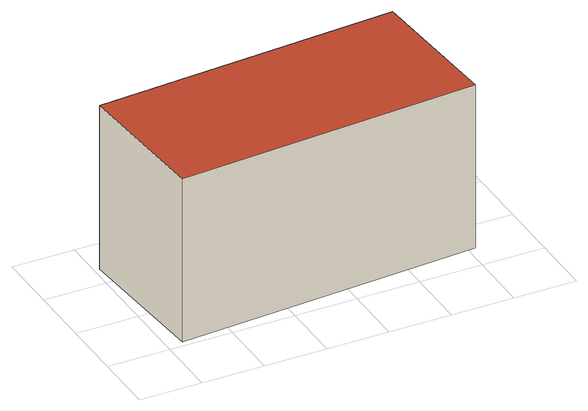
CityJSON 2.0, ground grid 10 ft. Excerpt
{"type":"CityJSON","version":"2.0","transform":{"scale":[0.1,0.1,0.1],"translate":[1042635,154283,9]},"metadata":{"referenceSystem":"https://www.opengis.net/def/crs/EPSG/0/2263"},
"CityObjects":{
"building1":{"type":"Building","attributes":{"name":"Bldg_1210011011","BIN":"4302078"},"geometry":[{"type":"MultiSurface","lod":"2","boundaries":[[[0,1,2,3]],[[4,5,6,7]],[[2,1,7,6]],[[3,2,6,5]],[[0,3,5,4]],[[1,0,4,7]]],"semantics":{"surfaces":[{"type":"RoofSurface","BIN":"4302078"},{"type":"GroundSurface"},{"type":"WallSurface"}],"values":[0,1,2,2,2,2]}}]}
},
"vertices":[
[496,273,279],[9,239,279],[25,10,279],[512,44,279],[496,273,4],[512,44,4],[25,10,4],[9,239,4]
]}
